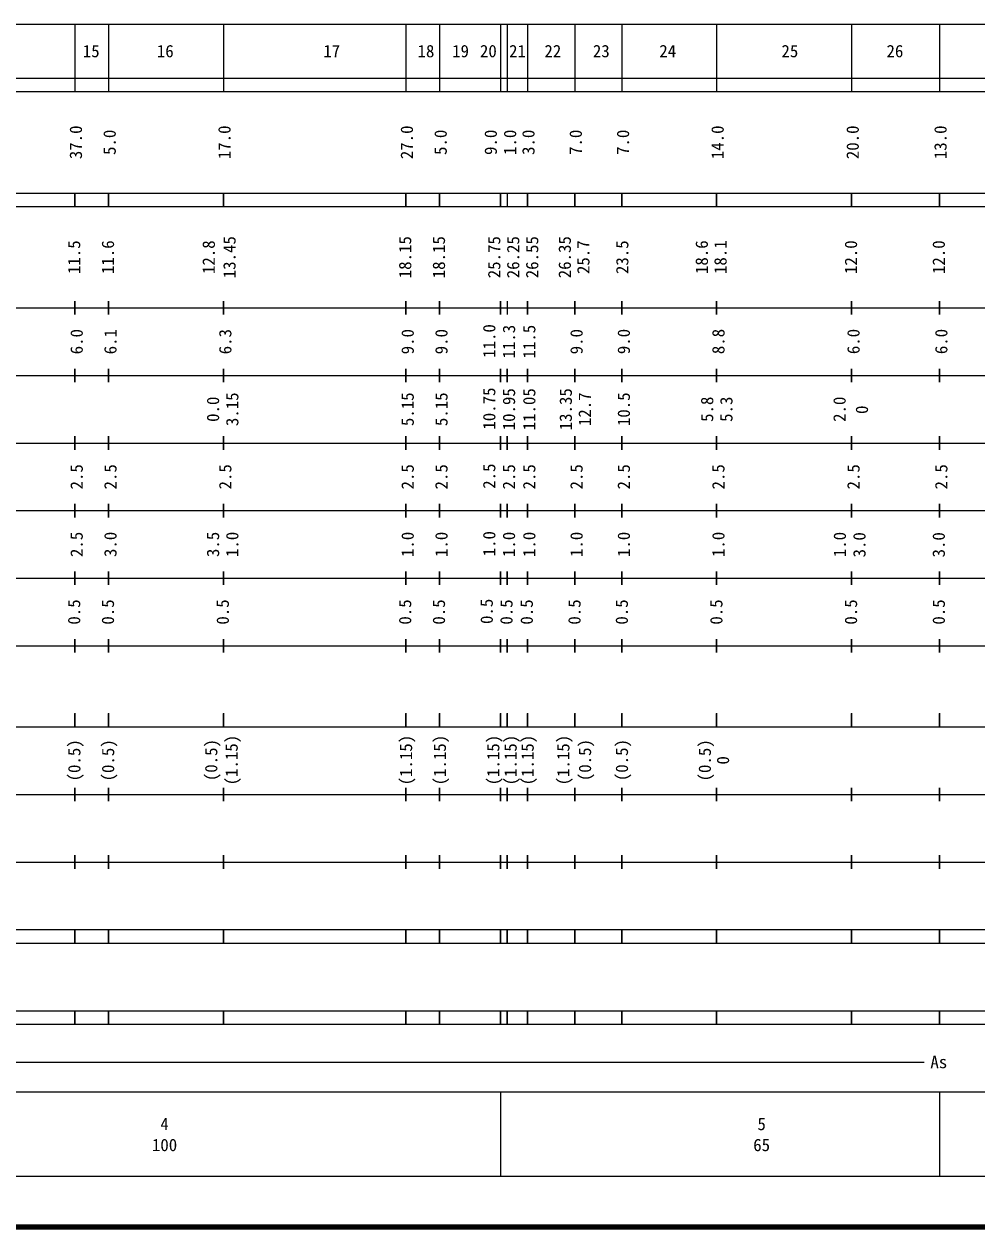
# Model space of a CAD drawing. Units: millimetres, scale not verified. Extents: x 40000 to 680000, y 20000 to 380000.
# Drawn here: x 397487 to 538553, y 20000 to 198000 of the extents above; entities that cross this region are included whole.
import ezdxf
from ezdxf.enums import TextEntityAlignment as Align

# ---------------------------------------------------------------- set-up
doc = ezdxf.new("R2010")
doc.units = ezdxf.units.MM
doc.header["$LTSCALE"] = 1000
doc.layers.add('M-TTL', color=2, linetype='Continuous', lineweight=140)
doc.layers.add('M-TTL-BAND', color=7, linetype='Continuous', lineweight=25)
doc.styles.add('ＭＳ ゴシック', font='')
doc.styles.get('ＭＳ ゴシック').set_extended_font_data('MS Gothic')

msp = doc.modelspace()

# ---------------------------------------------------------------- linework, layer by layer
at = {"layer": 'M-TTL'}
msp.add_line((40000, 20000), (680000, 20000), dxfattribs=at)
at = {"layer": 'M-TTL-BAND'}
for p, q in [((68000, 198000), (579000, 198000)), ((405000, 198000), (405000, 188000)), ((405000, 198000), (405000, 188000)), ((410000, 198000), (410000, 188000)), ((410000, 198000), (410000, 188000)), ((427000, 198000), (427000, 188000)), ((427000, 198000), (427000, 188000)), ((454000, 198000), (454000, 188000)), ((454000, 198000), (454000, 188000)), ((459000, 198000), (459000, 188000)), ((459000, 198000), (459000, 188000)), ((468000, 198000), (468000, 188000)), ((468000, 198000), (468000, 188000)), ((469000, 198000), (469000, 188000)), ((472000, 198000), (472000, 188000)), ((472000, 198000), (472000, 188000)), ((479000, 198000), (479000, 188000)), ((479000, 198000), (479000, 188000)), ((486000, 198000), (486000, 188000)), ((486000, 198000), (486000, 188000)), ((500000, 198000), (500000, 188000)), ((500000, 198000), (500000, 188000)), ((520000, 198000), (520000, 188000)), ((520000, 198000), (520000, 188000)), ((533000, 198000), (533000, 188000)), ((533000, 198000), (533000, 188000)), ((40000, 190000), (579000, 190000)), ((40000, 188000), (579000, 188000)), ((40000, 173000), (579000, 173000)), ((405000, 173000), (405000, 171000)), ((405000, 171000), (405000, 173000)), ((410000, 173000), (410000, 171000)), ((410000, 171000), (410000, 173000)), ((427000, 173000), (427000, 171000)), ((427000, 171000), (427000, 173000)), ((454000, 173000), (454000, 171000)), ((454000, 171000), (454000, 173000)), ((459000, 173000), (459000, 171000)), ((459000, 171000), (459000, 173000)), ((468000, 173000), (468000, 171000)), ((468000, 171000), (468000, 173000)), ((469000, 173000), (469000, 171000)), ((472000, 173000), (472000, 171000)), ((472000, 171000), (472000, 173000)), ((479000, 173000), (479000, 171000)), ((479000, 171000), (479000, 173000)), ((486000, 173000), (486000, 171000)), ((486000, 171000), (486000, 173000)), ((500000, 173000), (500000, 171000)), ((500000, 171000), (500000, 173000)), ((520000, 173000), (520000, 171000)), ((520000, 171000), (520000, 173000)), ((533000, 173000), (533000, 171000)), ((533000, 171000), (533000, 173000)), ((40000, 171000), (579000, 171000)), ((405000, 157000), (405000, 155000)), ((405000, 155000), (405000, 157000)), ((410000, 157000), (410000, 155000)), ((410000, 155000), (410000, 157000)), ((427000, 157000), (427000, 155000)), ((427000, 155000), (427000, 157000)), ((454000, 157000), (454000, 155000)), ((454000, 155000), (454000, 157000)), ((459000, 157000), (459000, 155000)), ((459000, 155000), (459000, 157000)), ((468000, 157000), (468000, 155000)), ((468000, 155000), (468000, 157000)), ((469000, 157000), (469000, 155000)), ((472000, 157000), (472000, 155000)), ((472000, 155000), (472000, 157000)), ((479000, 157000), (479000, 155000)), ((479000, 155000), (479000, 157000)), ((486000, 157000), (486000, 155000)), ((486000, 155000), (486000, 157000)), ((500000, 157000), (500000, 155000)), ((500000, 155000), (500000, 157000)), ((520000, 157000), (520000, 155000)), ((520000, 155000), (520000, 157000)), ((533000, 157000), (533000, 155000)), ((533000, 155000), (533000, 157000)), ((40000, 156000), (579000, 156000)), ((46000, 146000), (579000, 146000)), ((405000, 147000), (405000, 145000)), ((405000, 145000), (405000, 147000)), ((410000, 147000), (410000, 145000)), ((410000, 145000), (410000, 147000)), ((427000, 147000), (427000, 145000)), ((427000, 145000), (427000, 147000)), ((454000, 147000), (454000, 145000)), ((454000, 145000), (454000, 147000)), ((459000, 147000), (459000, 145000)), ((459000, 145000), (459000, 147000)), ((468000, 147000), (468000, 145000)), ((468000, 145000), (468000, 147000)), ((469000, 147000), (469000, 145000)), ((469000, 145000), (469000, 147000)), ((472000, 147000), (472000, 145000)), ((472000, 145000), (472000, 147000)), ((479000, 147000), (479000, 145000)), ((479000, 145000), (479000, 147000)), ((486000, 147000), (486000, 145000)), ((486000, 145000), (486000, 147000)), ((500000, 147000), (500000, 145000)), ((500000, 145000), (500000, 147000)), ((520000, 147000), (520000, 145000)), ((520000, 145000), (520000, 147000)), ((533000, 147000), (533000, 145000)), ((533000, 145000), (533000, 147000)), ((52000, 136000), (579000, 136000)), ((405000, 137000), (405000, 135000)), ((405000, 135000), (405000, 137000)), ((410000, 137000), (410000, 135000)), ((410000, 135000), (410000, 137000)), ((427000, 137000), (427000, 135000)), ((427000, 135000), (427000, 137000)), ((454000, 137000), (454000, 135000)), ((454000, 135000), (454000, 137000)), ((459000, 137000), (459000, 135000)), ((459000, 135000), (459000, 137000)), ((468000, 137000), (468000, 135000)), ((468000, 135000), (468000, 137000)), ((469000, 137000), (469000, 135000)), ((469000, 135000), (469000, 137000)), ((472000, 137000), (472000, 135000)), ((472000, 135000), (472000, 137000)), ((479000, 137000), (479000, 135000)), ((479000, 135000), (479000, 137000)), ((486000, 137000), (486000, 135000)), ((486000, 135000), (486000, 137000)), ((500000, 137000), (500000, 135000)), ((500000, 135000), (500000, 137000)), ((520000, 137000), (520000, 135000)), ((520000, 135000), (520000, 137000)), ((533000, 137000), (533000, 135000)), ((533000, 135000), (533000, 137000)), ((405000, 127000), (405000, 125000)), ((405000, 125000), (405000, 127000)), ((410000, 127000), (410000, 125000)), ((410000, 125000), (410000, 127000)), ((427000, 127000), (427000, 125000)), ((427000, 125000), (427000, 127000)), ((454000, 127000), (454000, 125000)), ((454000, 125000), (454000, 127000)), ((459000, 127000), (459000, 125000)), ((459000, 125000), (459000, 127000)), ((468000, 127000), (468000, 125000)), ((468000, 125000), (468000, 127000)), ((469000, 127000), (469000, 125000)), ((469000, 125000), (469000, 127000)), ((472000, 127000), (472000, 125000)), ((472000, 125000), (472000, 127000)), ((479000, 127000), (479000, 125000)), ((479000, 125000), (479000, 127000)), ((486000, 127000), (486000, 125000)), ((486000, 125000), (486000, 127000)), ((500000, 127000), (500000, 125000)), ((500000, 125000), (500000, 127000)), ((520000, 127000), (520000, 125000)), ((520000, 125000), (520000, 127000)), ((533000, 127000), (533000, 125000)), ((533000, 125000), (533000, 127000)), ((46000, 126000), (579000, 126000)), ((52000, 116000), (579000, 116000)), ((405000, 117000), (405000, 115000)), ((405000, 115000), (405000, 117000)), ((410000, 117000), (410000, 115000)), ((410000, 115000), (410000, 117000)), ((427000, 117000), (427000, 115000)), ((427000, 115000), (427000, 117000)), ((454000, 117000), (454000, 115000)), ((454000, 115000), (454000, 117000)), ((459000, 117000), (459000, 115000)), ((459000, 115000), (459000, 117000)), ((468000, 117000), (468000, 115000)), ((468000, 115000), (468000, 117000)), ((469000, 117000), (469000, 115000)), ((469000, 115000), (469000, 117000)), ((472000, 117000), (472000, 115000)), ((472000, 115000), (472000, 117000)), ((479000, 117000), (479000, 115000)), ((479000, 115000), (479000, 117000)), ((486000, 117000), (486000, 115000)), ((486000, 115000), (486000, 117000)), ((500000, 117000), (500000, 115000)), ((500000, 115000), (500000, 117000)), ((520000, 117000), (520000, 115000)), ((520000, 115000), (520000, 117000)), ((533000, 117000), (533000, 115000)), ((533000, 115000), (533000, 117000)), ((405000, 107000), (405000, 105000)), ((405000, 105000), (405000, 107000)), ((410000, 107000), (410000, 105000)), ((410000, 105000), (410000, 107000)), ((427000, 107000), (427000, 105000)), ((427000, 105000), (427000, 107000)), ((454000, 107000), (454000, 105000)), ((454000, 105000), (454000, 107000)), ((459000, 107000), (459000, 105000)), ((459000, 105000), (459000, 107000)), ((468000, 107000), (468000, 105000)), ((468000, 105000), (468000, 107000)), ((469000, 107000), (469000, 105000)), ((469000, 105000), (469000, 107000)), ((472000, 107000), (472000, 105000)), ((472000, 105000), (472000, 107000)), ((479000, 107000), (479000, 105000)), ((479000, 105000), (479000, 107000)), ((486000, 107000), (486000, 105000)), ((486000, 105000), (486000, 107000)), ((500000, 107000), (500000, 105000)), ((500000, 105000), (500000, 107000)), ((520000, 107000), (520000, 105000)), ((520000, 105000), (520000, 107000)), ((533000, 107000), (533000, 105000)), ((533000, 105000), (533000, 107000)), ((46000, 106000), (579000, 106000)), ((405000, 96046), (405000, 94046)), ((405000, 94000), (405000, 96000)), ((410000, 96046), (410000, 94046)), ((410000, 94000), (410000, 96000)), ((427000, 96046), (427000, 94046)), ((427000, 94000), (427000, 96000)), ((454000, 96046), (454000, 94046)), ((454000, 94000), (454000, 96000)), ((459000, 96046), (459000, 94046)), ((459000, 94000), (459000, 96000)), ((468000, 96046), (468000, 94046)), ((468000, 94000), (468000, 96000)), ((469000, 96046), (469000, 94046)), ((469000, 94000), (469000, 96000)), ((472000, 96046), (472000, 94046)), ((472000, 94000), (472000, 96000)), ((479000, 96046), (479000, 94046)), ((479000, 94000), (479000, 96000)), ((486000, 96046), (486000, 94046)), ((486000, 94000), (486000, 96000)), ((500000, 96046), (500000, 94046)), ((500000, 94000), (500000, 96000)), ((520000, 96046), (520000, 94046)), ((520000, 94000), (520000, 96000)), ((533000, 96046), (533000, 94046)), ((533000, 94000), (533000, 96000)), ((40000, 94000), (579000, 94000)), ((49000, 84000), (579000, 84000)), ((405000, 85000), (405000, 83000)), ((405000, 83000), (405000, 85000)), ((410000, 85000), (410000, 83000)), ((410000, 83000), (410000, 85000)), ((427000, 85000), (427000, 83000)), ((427000, 83000), (427000, 85000)), ((454000, 85000), (454000, 83000)), ((454000, 83000), (454000, 85000)), ((459000, 85000), (459000, 83000)), ((459000, 83000), (459000, 85000)), ((468000, 85000), (468000, 83000)), ((468000, 83000), (468000, 85000)), ((469000, 85000), (469000, 83000)), ((469000, 83000), (469000, 85000)), ((472000, 85000), (472000, 83000)), ((472000, 83000), (472000, 85000)), ((479000, 85000), (479000, 83000)), ((479000, 83000), (479000, 85000)), ((486000, 85000), (486000, 83000)), ((486000, 83000), (486000, 85000)), ((500000, 85000), (500000, 83000)), ((500000, 83000), (500000, 85000)), ((520000, 85000), (520000, 83000)), ((520000, 83000), (520000, 85000)), ((533000, 85000), (533000, 83000)), ((533000, 83000), (533000, 85000)), ((405000, 75000), (405000, 73000)), ((405000, 73000), (405000, 75000)), ((410000, 75000), (410000, 73000)), ((410000, 73000), (410000, 75000)), ((427000, 75000), (427000, 73000)), ((427000, 73000), (427000, 75000)), ((454000, 75000), (454000, 73000)), ((454000, 73000), (454000, 75000)), ((459000, 75000), (459000, 73000)), ((459000, 73000), (459000, 75000)), ((468000, 75000), (468000, 73000)), ((468000, 73000), (468000, 75000)), ((469000, 75000), (469000, 73000)), ((469000, 73000), (469000, 75000)), ((472000, 75000), (472000, 73000)), ((472000, 73000), (472000, 75000)), ((479000, 75000), (479000, 73000)), ((479000, 73000), (479000, 75000)), ((486000, 75000), (486000, 73000)), ((486000, 73000), (486000, 75000)), ((500000, 75000), (500000, 73000)), ((500000, 73000), (500000, 75000)), ((520000, 75000), (520000, 73000)), ((520000, 73000), (520000, 75000)), ((533000, 75000), (533000, 73000)), ((533000, 73000), (533000, 75000)), ((40000, 74000), (579000, 74000)), ((40000, 64000), (579000, 64000)), ((405000, 64046), (405000, 62046)), ((405000, 62000), (405000, 64000)), ((410000, 64046), (410000, 62046)), ((410000, 62000), (410000, 64000)), ((427000, 64046), (427000, 62046)), ((427000, 62000), (427000, 64000)), ((454000, 64046), (454000, 62046)), ((454000, 62000), (454000, 64000)), ((459000, 64046), (459000, 62046)), ((459000, 62000), (459000, 64000)), ((468000, 64046), (468000, 62046)), ((468000, 62000), (468000, 64000)), ((469000, 64046), (469000, 62046)), ((469000, 62000), (469000, 64000)), ((472000, 64046), (472000, 62046)), ((472000, 62000), (472000, 64000)), ((479000, 64046), (479000, 62046)), ((479000, 62000), (479000, 64000)), ((486000, 64046), (486000, 62046)), ((486000, 62000), (486000, 64000)), ((500000, 64046), (500000, 62046)), ((500000, 62000), (500000, 64000)), ((520000, 64046), (520000, 62046)), ((520000, 62000), (520000, 64000)), ((533000, 64046), (533000, 62046)), ((533000, 62000), (533000, 64000)), ((40000, 62000), (579000, 62000)), ((40000, 52000), (579000, 52000)), ((405000, 52046), (405000, 50046)), ((405000, 50000), (405000, 52000)), ((410000, 52046), (410000, 50046)), ((410000, 50000), (410000, 52000)), ((427000, 52046), (427000, 50046)), ((427000, 50000), (427000, 52000)), ((454000, 52046), (454000, 50046)), ((454000, 50000), (454000, 52000)), ((459000, 52046), (459000, 50046)), ((459000, 50000), (459000, 52000)), ((468000, 52046), (468000, 50046)), ((468000, 50000), (468000, 52000)), ((469000, 52046), (469000, 50046)), ((469000, 50000), (469000, 52000)), ((472000, 52046), (472000, 50046)), ((472000, 50000), (472000, 52000)), ((479000, 52046), (479000, 50046)), ((479000, 50000), (479000, 52000)), ((486000, 52046), (486000, 50046)), ((486000, 50000), (486000, 52000)), ((500000, 52046), (500000, 50046)), ((500000, 50000), (500000, 52000)), ((520000, 52046), (520000, 50046)), ((520000, 50000), (520000, 52000)), ((533000, 52046), (533000, 50046)), ((533000, 50000), (533000, 52000)), ((40000, 50000), (579000, 50000)), ((70885, 44406), (530717, 44406)), ((40000, 40000), (579000, 40000)), ((468000, 40000), (468000, 27500)), ((533000, 40000), (533000, 27500)), ((68000, 27500), (579000, 27500))]:
    msp.add_line(p, q, dxfattribs=at)

# ---------------------------------------------------------------- texts
at = {"layer": 'M-TTL-BAND', "style": 'ＭＳ ゴシック'}
for s, p in [('15', (407430, 194000)), ('16', (418397, 194000)), ('17', (443039, 194000)), ('18', (456984, 194000)), ('19', (462110, 194000)), ('20', (466223, 194000)), ('21', (470540, 194000)), ('22', (475770, 194000)), ('23', (482942, 194000)), ('24', (492779, 194000)), ('25', (510860, 194000)), ('26', (526410, 194000)), ('As', (532906, 44406)), ('4', (418288, 35238)), ('5', (506679, 35238)), ('100', (418288, 32131)), ('65', (506679, 32131))]:
    msp.add_text(s, height=1833, dxfattribs=at).set_placement(p, align=Align.MIDDLE_CENTER)
for s, p in [('37.0', (405146, 180500)), ('5.0', (410146, 180500)), ('17.0', (427146, 180500)), ('27.0', (454146, 180500)), ('5.0', (459146, 180500)), ('9.0', (466569, 180500)), ('1.0', (469424, 180500)), ('3.0', (472146, 180500)), ('7.0', (479146, 180500)), ('7.0', (486146, 180500)), ('14.0', (500146, 180500)), ('20.0', (520146, 180500)), ('13.0', (533146, 180500)), ('11.5', (404890, 163500)), ('11.6', (409890, 163500)), ('12.8', (424813, 163500)), ('13.45', (427890, 163500)), ('18.15', (453890, 163500)), ('18.15', (458890, 163500)), ('25.75', (467078, 163500)), ('26.25', (469888, 163500)), ('26.55', (472698, 163500)), ('26.35', (477522, 163500)), ('25.7', (480274, 163500)), ('23.5', (486034, 163500)), ('18.6', (497801, 163500)), ('18.1', (500570, 163500)), ('12.0', (519890, 163500)), ('12.0', (532890, 163500)), ('11.0', (466341, 151099)), ('11.3', (469265, 151000)), ('11.5', (472265, 151000)), ('6.0', (405265, 151000)), ('6.1', (410265, 151000)), ('6.3', (427265, 151000)), ('9.0', (454265, 151000)), ('9.0', (459265, 151000)), ('9.0', (479265, 151000)), ('9.0', (486265, 151024)), ('8.8', (500265, 151024)), ('6.0', (520265, 151024)), ('6.0', (533265, 151024)), ('0.0', (425450, 141000)), ('3.15', (428302, 141000)), ('5.15', (454265, 141000)), ('5.15', (459265, 141000)), ('10.75', (466341, 141099)), ('10.95', (469265, 141000)), ('11.05', (472265, 141000)), ('13.35', (477671, 141000)), ('12.7', (480481, 141000)), ('10.5', (486265, 141000)), ('5.8', (498594, 141000)), ('5.3', (501444, 141000)), ('2.0', (518203, 141000)), ('0', (521507, 140928)), ('2.5', (405265, 131000)), ('2.5', (410265, 131000)), ('2.5', (427265, 131000)), ('2.5', (454265, 131000)), ('2.5', (459265, 131000)), ('2.5', (466341, 131099)), ('2.5', (469265, 131000)), ('2.5', (472265, 131000)), ('2.5', (479265, 131000)), ('2.5', (486265, 131000)), ('2.5', (500265, 131000)), ('2.5', (520265, 131000)), ('2.5', (533265, 131000)), ('1.0', (466341, 121099)), ('2.5', (405265, 121000)), ('3.0', (410265, 121000)), ('3.5', (425450, 121000)), ('1.0', (428302, 121000)), ('1.0', (454265, 121000)), ('1.0', (459265, 121000)), ('1.0', (469265, 121000)), ('1.0', (472265, 121000)), ('1.0', (479265, 121000)), ('1.0', (486265, 121000)), ('1.0', (500265, 121000)), ('1.0', (518242, 120980)), ('3.0', (521143, 120942)), ('3.0', (532884, 120942)), ('0.5', (404890, 111000)), ('0.5', (409890, 111000)), ('0.5', (426890, 111000)), ('0.5', (453890, 111000)), ('0.5', (458890, 111000)), ('0.5', (465966, 111099)), ('0.5', (468890, 111000)), ('0.5', (471890, 111000)), ('0.5', (478962, 111000)), ('0.5', (485962, 111000)), ('0.5', (499962, 111000)), ('0.5', (519890, 111000)), ('0.5', (532890, 111000)), ('(0.5)', (404916, 89046)), ('(0.5)', (409916, 89046)), ('(0.5)', (425184, 89081)), ('(1.15)', (428204, 89081)), ('(1.15)', (454024, 89081)), ('(1.15)', (459024, 89081)), ('(1.15)', (466937, 89081)), ('(1.15)', (469500, 89081)), ('(1.15)', (472024, 89081)), ('(1.15)', (477309, 89081)), ('(0.5)', (480513, 89081)), ('(0.5)', (485980, 89081)), ('(0.5)', (498252, 89045)), ('0', (500946, 89046))]:
    msp.add_text(s, height=1833, rotation=90, dxfattribs=at).set_placement(p, align=Align.MIDDLE_CENTER)

doc.saveas('drawing.dxf')
